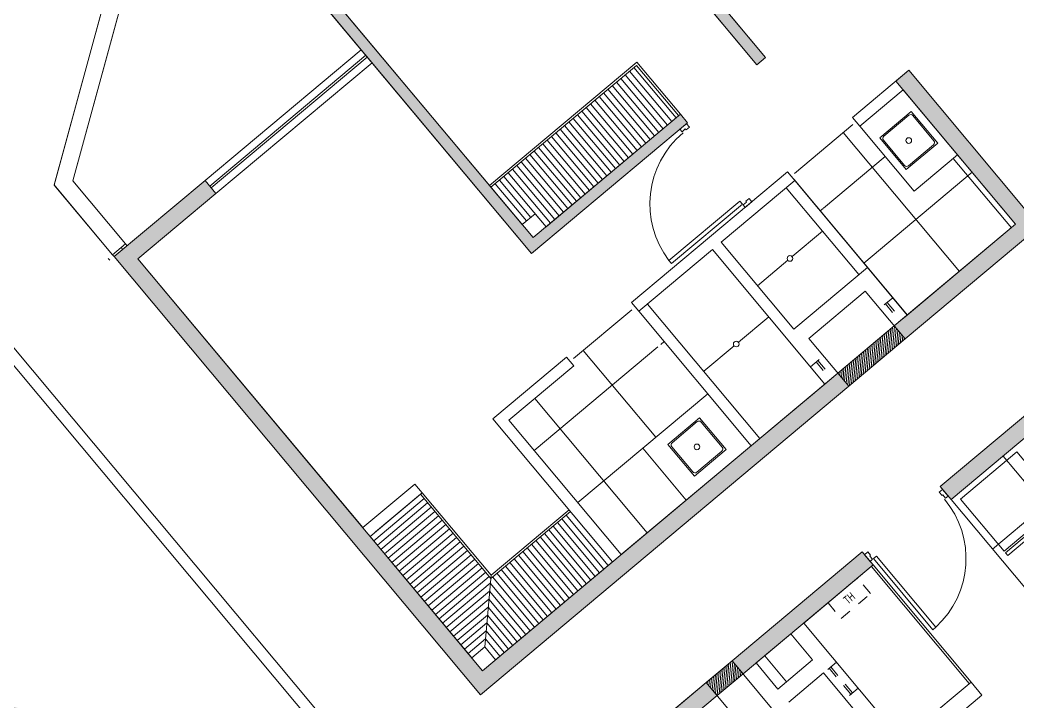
# Model space of a CAD drawing. Header units: millimetres. Extents: x 2471 to 2909, y 1327 to 1568.
# Drawn here: x 2630.37 to 2639.2, y 1352.66 to 1358.69 of the extents above; entities that cross this region are included whole.
import ezdxf
from ezdxf.enums import TextEntityAlignment as Align

# ---------------------------------------------------------------- set-up
doc = ezdxf.new("R2010")
doc.units = ezdxf.units.MM
doc.linetypes.add('HIDDEN', pattern=[0.375, 0.25, -0.125])
doc.linetypes.add('HIDDEN2', pattern=[0.1875, 0.125, -0.0625])
doc.layers.get('0').update_dxf_attribs({"color": 251, "lineweight": 9})
for name, color, linetype, lineweight in [('A-MURO BAJO', 251, 'Continuous', 13), ('A-MUROS', 251, 'Continuous', 13), ('A-PLACAS', 251, 'Continuous', 13), ('A-PROYECCIONES', 251, 'HIDDEN', 13), ('A-PUERTAS', 251, 'Continuous', 13), ('A-SANITARIOS', 251, 'Continuous', 13), ('A-VIDRIOS', 251, 'Continuous', 13), ('A_50_TextoIndicaciones', 251, 'Continuous', 13), ('CLOSET', 251, 'Continuous', 13), ('DLP_EQUIPAMIENTO', 251, 'Continuous', 13), ('HATCH', 251, 'Continuous', 13), ('XREF_PAISAJISMO_200612$0$A-MURO BAJO', 251, 'Continuous', 13)]:
    doc.layers.add(name, color=color, linetype=linetype, lineweight=lineweight)
doc.styles.add('AREAS', font='ARIALN.TTF', dxfattribs={"width": 0.8})

# ---------------------------------------------------------------- blocks, each defined once
blk = doc.blocks.new('A-COMUN_PISO-1')
at = {"layer": 'A-MURO BAJO'}
for p, q in [((-27.9856, 15.9252), (-24.7365, 18.1819)), ((-27.8356, 15.8468), (-24.6509, 18.0587)), ((-27.9856, 15.9252), (-27.9856, 15.12)), ((-27.8356, 15.12), (-27.8356, 15.8468)), ((-27.9856, 15.12), (-27.8356, 15.12))]:
    blk.add_line(p, q, dxfattribs=at)
at = {"layer": 'A-MURO BAJO', "elevation": 0}
for points in [[(-29.1856, 16.7354), (-29.1856, 10.05), (-30.2289, 10.05), (-31.2818, 11.566)], [(-29.2856, 16.666), (-29.2856, 10.15), (-30.1766, 10.15), (-31.1997, 11.623)]]:
    blk.add_lwpolyline(points, dxfattribs=at)
at = {"layer": 'A-MUROS', "color": 4}
for p, q in [((-27.9856, 15.12), (-27.9856, 15.1)), ((-27.8356, 15.12), (-27.8356, 15.1))]:
    blk.add_line(p, q, dxfattribs=at)
blk = doc.blocks.new('A$Cda3111fd')
at = {"layer": 'XREF_PAISAJISMO_200612$0$A-MURO BAJO', "elevation": 0}
blk.add_lwpolyline([(44.8405, 0.0963), (44.7255, 0), (44.2087, 0.6175), (45.6534, 5.9012), (50.632, 10.0678), (52.8155, 9.8739), (52.8454, 9.8989), (52.9416, 9.7839), (52.8641, 9.719), (50.6807, 9.9129), (45.7857, 5.8164), (44.3741, 0.6536)], close=True, dxfattribs=at)
blk = doc.blocks.new('ESTRUCTURAS_PISO-1')
at = {"layer": 'HATCH'}
h = blk.add_hatch(color=256, dxfattribs=at)
h.dxf.hatch_style = 1
h.paths.add_polyline_path([(0.15, 19.45), (0.15, 14.6), (0, 14.6), (0, 19.45)])
h.paths.add_polyline_path([(0.15, 25.95), (-5.75, 25.95), (-5.75, 24.9), (-5.6, 24.9), (-5.6, 25.8), (0, 25.8), (0, 20.55), (-1.4, 20.55), (-1.4, 20.45), (0, 20.45), (0, 19.5), (1.8, 19.5), (1.8, 20.15), (1.7, 20.15), (1.7, 19.65), (0.15, 19.65)])
h.paths.add_polyline_path([(-2.4, 21.4), (-2.3, 21.4), (-2.3, 23.1), (-5.75, 23.1), (-5.75, 21.8), (-5.65, 21.8), (-5.65, 23), (-2.4, 23)], flags=17)
h.paths.add_polyline_path([(-5.75, 20.45), (-2.3, 20.45), (-2.3, 20.6), (-5.75, 20.6)], flags=17)
h.paths.add_polyline_path([(-6.25, 17.5), (-6.25, 17.75), (-5, 17.75), (-5, 17.5)])
h.paths.add_polyline_path([(1.15, 15.1), (1.05, 15.1), (1.05, 13.1), (0.15, 13.1), (0.15, 13.7), (0, 13.7), (0, 13.025), (0, 12.35), (0.15, 12.35), (0.15, 12.95), (1.05, 12.95), (1.05, 10.95), (1.15, 10.95), (1.15, 12.95), (6.4, 12.95), (6.4, 12.6), (6.55, 12.6), (6.55, 13.025), (6.55, 13.45), (6.4, 13.45), (6.4, 13.1), (1.15, 13.1)])
h.paths.add_polyline_path([(0.15, 6.5), (0.15, 11.45), (0, 11.45), (0, 6.6), (-1.45, 6.6), (-1.45, 7.05), (-4.1, 7.05), (-4.1, 6.9), (-1.6, 6.9), (-1.6, 6.45), (0, 6.45), (0, 1.15), (-0.9, 1.15), (-0.9, 1), (0, 1), (0, 0), (4.6, 0), (4.6, 0.15), (0.15, 0.15), (0.15, 6.35), (1.8, 6.35), (1.8, 6.5)])
h.paths.add_polyline_path([(2.7, 5.55), (6.15, 5.55), (6.15, 5.65), (2.7, 5.65)])
h.paths.add_polyline_path([(2.7, 6.45), (2.8, 6.45), (2.8, 8.15), (6.05, 8.15), (6.05, 6.85), (6.15, 6.85), (6.15, 8.25), (2.7, 8.25)])
h.paths.add_polyline_path([(2.8, 3.05), (6.05, 3.05), (6.05, 4.35), (6.15, 4.35), (6.15, 2.9), (2.7, 2.9), (2.7, 4.75), (2.8, 4.75)])
h.paths.add_polyline_path([(-8.4, 9.4), (-8.4, 9.3), (-6.65, 9.3), (-6.65, 8.4), (-7.25, 8.4), (-7.25, 8.25), (-6.5, 8.25), (-6.5, 15.55), (-4, 15.55), (-4, 8.25), (-1.9, 8.25), (-1.9, 8.4), (-3.85, 8.4), (-3.85, 12.1), (-1.2, 12.1), (-1.2, 12.25), (-3.85, 12.25), (-3.85, 13.85), (-1.2, 13.85), (-1.2, 14), (-3.85, 14), (-3.85, 15.7), (-6.65, 15.7), (-6.65, 9.4)])
h.paths.add_polyline_path([(-10.9, 0.4), (-10.75, 0.4), (-10.75, 3.5), (-10.6, 3.5), (-10.6, 0.2), (-10.9, 0.2)])
h.paths.add_polyline_path([(-6.15, 5.25), (-6.3, 5.25), (-6.3, 6.9), (-11.1, 6.9), (-11.1, 7.05), (-4.75, 7.05), (-4.75, 6.9), (-6.15, 6.9)])
h.paths.add_polyline_path([(-12, 6.9), (-12.6, 6.9), (-12.6, 6), (-10.6, 6), (-10.6, 5.9), (-12.6, 5.9), (-12.6, 0.4), (-12.45, 0.4), (-12.45, 0.2), (-12.6, 0.2), (-12.75, 0.2), (-12.75, 6.9), (-14.95, 6.9), (-14.95, 7.05), (-12.6, 7.05), (-12, 7.05)])
h.paths.add_polyline_path([(-6.2, 4.25), (-7.8, 4.25), (-7.8, 0.8), (-6.6, 0.8), (-6.6, 0.7), (-7.9, 0.7), (-7.9, 4.35), (-6.2, 4.35)])
h.paths.add_polyline_path([(-5.3, 4.35), (-5.3, 0.7), (-5.4, 0.7), (-5.4, 4.35)])
h.paths.add_polyline_path([(-2.8, 4.25), (-4.5, 4.25), (-4.5, 4.35), (-2.7, 4.35), (-2.7, 0.7), (-4.1, 0.7), (-4.1, 0.8), (-2.8, 0.8)])
h.paths.add_polyline_path([(-8.1, 14.9), (-8.4, 14.9), (-8.4, 11.8), (-8.25, 11.8), (-8.25, 14.7), (-8.1, 14.7)])
h.paths.add_polyline_path([(-16.3, 11.05), (-14.6, 11.05), (-14.6, 10.95), (-16.4, 10.95), (-16.4, 14.4), (-15, 14.4), (-15, 14.3), (-16.3, 14.3)])
h.paths.add_polyline_path([(-12.8, 10.05), (-12.8, 8.4), (-8.15, 8.4), (-8.15, 8.25), (-14.35, 8.25), (-14.35, 8.4), (-12.95, 8.4), (-12.95, 10.05)])
h.paths.add_polyline_path([(-13.7, 10.95), (-13.7, 14.4), (-13.8, 14.4), (-13.8, 10.95)])
h.paths.add_polyline_path([(-19.1, 8.4), (-19.1, 13.15), (-18.2, 13.15), (-18.2, 13.3), (-19.25, 13.3), (-19.25, 8.25), (-15, 8.25), (-15, 8.4)])
h.paths.add_polyline_path([(-11.2, 11.05), (-11.2, 14.3), (-12.45, 14.3), (-12.45, 14.4), (-11.1, 14.4), (-11.1, 10.95), (-12.9, 10.95), (-12.9, 11.05)])
h.paths.add_polyline_path([(-19.1, 0.85), (-17.8, 0.85), (-17.8, 0.7), (-19.25, 0.7), (-19.25, 7.05), (-17.65, 7.05), (-17.65, 6.9), (-19.1, 6.9), (-19.1, 4.6), (-16.9, 4.6), (-16.9, 4.5), (-19.1, 4.5)])
h.paths.add_polyline_path([(-16, 0.7), (-15.85, 0.7), (-15.85, 4.5), (-16, 4.5)])
h.paths.add_polyline_path([(-23.7117, 4.695), (-26.8328, 2.5272), (-26.7757, 2.4451), (-23.6547, 4.6128)])
h.paths.add_polyline_path([(-26.5244, 11.8122), (-27.6653, 13.4548), (-27.5421, 13.5404), (-26.4012, 11.8978), (-25.7851, 12.3256), (-25.3573, 11.7096), (-25.4805, 11.6241), (-25.8228, 12.1169), (-26.562, 11.6034), (-25.4211, 9.9608), (-25.5032, 9.9037), (-26.6441, 11.5464), (-30.8739, 8.6085), (-30.6743, 8.321), (-30.7975, 8.2355), (-31.2824, 8.9336), (-31.1592, 9.0192), (-30.9595, 8.7317)])
h.paths.add_polyline_path([(-22.35, 2.3), (-22.95, 2.3), (-22.95, 2.3712), (-23.7733, 3.5565), (-23.1983, 3.9558), (-23.1413, 3.8737), (-23.6341, 3.5314), (-22.8483, 2.4), (-22.25, 2.4), (-22.25, 0.2), (-22.95, 0.2), (-22.95, 0.3), (-22.35, 0.3)])
h.paths.add_polyline_path([(-25.968, 1.5451), (-26.0912, 1.4595), (-25.2164, 0.2), (-24.15, 0.2), (-24.15, 0.35), (-25.1379, 0.35)])
h.paths.add_polyline_path([(-24.2502, 5.295), (-25.22, 6.6912), (-28.1768, 4.6376), (-27.4352, 3.5699), (-27.5173, 3.5128), (-28.316, 4.6627), (-25.1949, 6.8304), (-24.1681, 5.352)])
h.paths.add_polyline_path([(-19.4, 0.7), (-20.45, 0.7), (-20.45, 0.85), (-19.55, 0.85), (-19.55, 6.9), (-20.8, 6.9), (-20.8, 7.05), (-19.4, 7.05)])
h.paths.add_polyline_path([(-24.9671, 10.8849), (-23.1416, 8.2566), (-24.4558, 7.3438), (-24.3987, 7.2617), (-23.2488, 8.0604), (-22.4428, 6.9), (-21.2, 6.9), (-21.2, 7.05), (-22.3644, 7.05), (-23.0971, 8.1049), (-22.9328, 8.219), (-24.8439, 10.9704)])
h.paths.add_polyline_path([(-29.6365, 12.0857), (-29.5509, 11.9625), (-32.0149, 10.2512), (-31.9293, 10.128), (-32.1346, 9.9854), (-32.3058, 10.2318)])
h.paths.add_polyline_path([(-36.7796, 20.0913), (-32.9194, 22.7724), (-33.0049, 22.8956), (-36.9884, 20.1289), (-36.3894, 19.2665), (-36.2662, 19.3521)])
h.paths.add_polyline_path([(-33.4575, 18.9895), (-32.4877, 17.5933), (-32.4056, 17.6503), (-33.4324, 19.1287), (-36.4303, 17.0465), (-35.6316, 15.8967), (-35.5495, 15.9537), (-36.2911, 17.0214)])
h.paths.add_polyline_path([(-31.9492, 16.9933), (-34.9471, 14.9111), (-34.89, 14.8289), (-31.8922, 16.9111)])
h.paths.add_polyline_path([(-33.4103, 12.8737), (-34.1233, 13.9004), (-34.2055, 13.8434), (-33.4354, 12.7346), (-30.4375, 14.8167), (-31.4358, 16.2541), (-31.518, 16.197), (-30.5767, 14.8418)])
h.paths.add_polyline_path([(-26.3945, 13.7287), (-26.5177, 13.6432), (-29.2559, 17.5855), (-29.1327, 17.6711)])
h.paths.add_polyline_path([(6.4, 14.95), (3.55, 14.95), (3.55, 15.1), (6.65, 15.1), (6.65, 14.8), (6.4, 14.8)])
h.paths.add_polyline_path([(2.7, 20.4), (6.15, 20.4), (6.15, 20.5), (2.7, 20.5)])
h.paths.add_polyline_path([(6.15, 17.8), (6.15, 19.2), (6.05, 19.2), (6.05, 17.9), (2.8, 17.9), (2.8, 19.6), (2.7, 19.6), (2.7, 17.8)])
h.paths.add_polyline_path([(5.05, 25.95), (0.2, 25.95), (0.2, 25.8), (4.9, 25.8), (4.9, 24.9), (5.05, 24.9)])
h.paths.add_polyline_path([(2.7, 23.1), (2.7, 21.3), (2.8, 21.3), (2.8, 23), (6.05, 23), (6.05, 21.7), (6.15, 21.7), (6.15, 23.1)])
h.paths.add_polyline_path([(-23.7523, 12.6418), (-22.0124, 10.1367), (-22.5463, 9.7659), (-22.6318, 9.8892), (-22.2212, 10.1744), (-23.8755, 12.5562), (-24.2862, 12.271), (-25.7123, 14.3243), (-25.5891, 14.4099), (-24.2485, 12.4797), (-23.2219, 13.1928), (-24.5054, 15.0408), (-24.9161, 14.7556), (-24.9731, 14.8377), (-24.4393, 15.2085), (-23.0987, 13.2784), (-18.7867, 16.2733), (-18.8723, 16.3965), (-18.708, 16.5106), (-18.5369, 16.2642)])
h.paths.add_polyline_path([(-20.0417, 18.0802), (-19.9562, 17.957), (-19.7919, 18.0711), (-19.963, 18.3175), (-22.4681, 16.5776), (-22.3825, 16.4544)])
h.paths.add_polyline_path([(-29.1612, 17.7122), (-30.6396, 16.6853), (-30.7252, 16.8085), (-29.37, 17.7498), (-32.9639, 22.9242), (-27.5431, 26.6892), (-26.8015, 25.6215), (-26.9247, 25.5359), (-27.5807, 26.4804), (-32.7551, 22.8865), (-29.8457, 18.6978), (-28.4906, 19.639), (-28.4335, 19.5569), (-29.7887, 18.6156)])
h.paths.add_polyline_path([(-27.4947, 19.7828), (-27.4376, 19.7007), (-24.5219, 21.7258), (-24.579, 21.808)])
h.paths.add_polyline_path([(-27.8689, 20.4969), (-27.951, 20.4399), (-28.9779, 21.9183), (-25.7747, 24.1431), (-25.7176, 24.0609), (-26.0051, 23.8613), (-25.2635, 22.7936), (-25.3456, 22.7365), (-26.0872, 23.8042), (-28.8387, 21.8932)])
h.paths.add_polyline_path([(-26.9812, 19.0436), (-26.0115, 17.6474), (-23.0958, 19.6725), (-23.8374, 20.7402), (-23.9195, 20.6832), (-23.2349, 19.6976), (-25.9864, 17.7866), (-26.8991, 19.1007)])
h.paths.add_polyline_path([(6.4, 11.25), (6.4, 11.1), (3.55, 11.1), (3.55, 10.95), (6.65, 10.95), (6.65, 11.25)])
edge = h.paths.add_edge_path()
edge.add_line((-29.9383, 6.8232), (-27.4744, 8.5346))
edge.add_line((-27.4744, 8.5346), (-27.5599, 8.6578))
edge.add_line((-27.5599, 8.6578), (-29.8186, 7.089))
edge.add_line((-29.8186, 7.089), (-29.9041, 7.2122))
edge.add_line((-29.9041, 7.2122), (-30.1095, 7.0696))
edge.add_line((-30.1095, 7.0696), (-29.9383, 6.8232))
edge = h.paths.add_edge_path(flags=17)
edge.add_line((-6.65, 15.7), (-6.25, 15.7))
h.paths.add_polyline_path([(-1.45, 15.4), (-1.45, 16.25), (-1.2, 16.25), (-1.2, 15.4)])
h.paths.add_polyline_path([(-2.6, 17.5), (-2.6, 17.75), (-1.5, 17.75), (-1.5, 17.5)])
h.paths.add_polyline_path([(-17.35, 7.05), (-15.85, 7.05), (-15.85, 6.9), (-17.35, 6.9)])
at = {"layer": 'A-PLACAS', "elevation": 0}
for points in [[(-16.3, 11.05), (-14.6, 11.05), (-14.6, 10.95), (-16.4, 10.95), (-16.4, 14.4), (-15, 14.4), (-15, 14.3), (-16.3, 14.3)], [(-13.7, 10.95), (-13.7, 14.4), (-13.8, 14.4), (-13.8, 10.95)], [(-19.1, 8.4), (-19.1, 13.15), (-18.2, 13.15), (-18.2, 13.3), (-19.25, 13.3), (-19.25, 8.25), (-15, 8.25), (-15, 8.4)], [(-12.8, 10.05), (-12.8, 8.4), (-8.15, 8.4), (-8.15, 8.25), (-14.35, 8.25), (-14.35, 8.4), (-12.95, 8.4), (-12.95, 10.05)], [(-17.35, 7.05), (-15.85, 7.05), (-15.85, 6.9), (-17.35, 6.9)], [(-12, 6.9), (-12.6, 6.9), (-12.6, 6), (-10.6, 6), (-10.6, 5.9), (-12.6, 5.9), (-12.6, 0.4), (-12.45, 0.4), (-12.45, 0.2), (-12.6, 0.2), (-12.75, 0.2), (-12.75, 6.9), (-14.95, 6.9), (-14.95, 7.05), (-12.6, 7.05), (-12.6, 7.05), (-12, 7.05)]]:
    blk.add_lwpolyline(points, close=True, dxfattribs=at)
at = {"layer": 'A-PLACAS'}
blk.add_lwpolyline([(-19.1, 0.85), (-17.8, 0.85), (-17.8, 0.7), (-19.25, 0.7), (-19.25, 7.05), (-17.65, 7.05), (-17.65, 6.9), (-19.1, 6.9), (-19.1, 4.6), (-16.9, 4.6), (-16.9, 4.5), (-19.1, 4.5)], close=True, dxfattribs=at)
blk = doc.blocks.new('REFRI')
at = {"layer": 'DLP_EQUIPAMIENTO'}
for points in [[(-0.325, 0), (-0.325, -0.6), (0.325, -0.6), (0.325, 0)], [(-0.325, -0.62), (-0.325, -0.65), (0.325, -0.65), (0.325, -0.62)]]:
    blk.add_lwpolyline(points, close=True, dxfattribs=at)
blk = doc.blocks.new('P-90 MARCO 3.5x1.5')
at = {"layer": 'A-PUERTAS'}
for p, q in [((0.038, 0.0762), (0.038, 0.8962)), ((0.038, 0.8962), (0.073, 0.8962)), ((0.073, 0.8962), (0.073, 0.0762)), ((0.038, 0.0762), (0.073, 0.0762))]:
    blk.add_line(p, q, dxfattribs=at)
at = {"layer": 'A-PUERTAS', "linetype": 'Continuous'}
for p, q in [((0, 0), (0, 0.0762)), ((0, 0.0762), (0.028, 0.0762)), ((0.028, 0.0762), (0.028, 0.0382)), ((0.028, 0.0382), (0.038, 0.0382)), ((0.038, 0.0382), (0.038, 0)), ((0.862, 0.0382), (0.862, 0)), ((0.872, 0.0382), (0.862, 0.0382)), ((0.9, 0.0762), (0.872, 0.0762)), ((0.872, 0.0762), (0.872, 0.0382)), ((0.9, 0), (0.9, 0.0762)), ((0, 0), (0.038, 0)), ((0.9, 0), (0.862, 0))]:
    blk.add_line(p, q, dxfattribs=at)
at = {"layer": 'A-PUERTAS', "color": 7, "linetype": 'Continuous'}
blk.add_arc((0.038, 0.0762), 0.82, 0, 87.55371, dxfattribs=at)
blk = doc.blocks.new('TERMA_SOLE-10L')
at = {"layer": 'DLP_EQUIPAMIENTO', "color": 2, "linetype": 'HIDDEN2', "ltscale": 0.3}
blk.add_lwpolyline([(-0.17, 0), (-0.17, -0.18), (0.17, -0.18), (0.17, 0)], close=True, dxfattribs=at)
at = {"layer": 'A_50_TextoIndicaciones', "style": 'AREAS', "width": 0.8}
blk.add_text('TH', height=0.07528, dxfattribs=at).set_placement((0, -0.09, 0), align=Align.MIDDLE_CENTER)
blk = doc.blocks.new('A$C443818C8')
at = {"layer": 'A-PUERTAS'}
for p, q in [((0.038, 0.0762), (0.038, 0.8962)), ((0.038, 0.8962), (0.073, 0.8962)), ((0.073, 0.8962), (0.073, 0.0762)), ((0.038, 0.0762), (0.073, 0.0762))]:
    blk.add_line(p, q, dxfattribs=at)
at = {"layer": 'A-PUERTAS', "linetype": 'Continuous'}
for p, q in [((0, 0), (0, 0.0762)), ((0, 0.0762), (0.028, 0.0762)), ((0.028, 0.0762), (0.028, 0.0382)), ((0.028, 0.0382), (0.038, 0.0382)), ((0.038, 0.0382), (0.038, 0)), ((0.862, 0.0382), (0.862, 0)), ((0.872, 0.0382), (0.862, 0.0382)), ((0.9, 0.0762), (0.872, 0.0762)), ((0.872, 0.0762), (0.872, 0.0382)), ((0.9, 0), (0.9, 0.0762)), ((0, 0), (0.038, 0)), ((0.9, 0), (0.862, 0))]:
    blk.add_line(p, q, dxfattribs=at)
at = {"layer": 'A-PUERTAS', "color": 7, "linetype": 'Continuous'}
blk.add_arc((0.038, 0.0762), 0.82, 0, 87.55371, dxfattribs=at)
blk = doc.blocks.new('BOWL-ITALGRIF_VARADERO')
blk.add_lwpolyline([(0.1825, 0.1825), (-0.1825, 0.1825), (-0.1825, -0.1825), (0.1825, -0.1825)], close=True)
blk.add_lwpolyline([(0.145, 0.17), (-0.145, 0.17, 0.414214), (-0.17, 0.145), (-0.17, -0.145, 0.414214), (-0.145, -0.17), (0.145, -0.17, 0.414214), (0.17, -0.145), (0.17, 0.145, 0.414214)], format="xyb", close=True)
blk.add_circle((0, 0), 0.025)

msp = doc.modelspace()

# ---------------------------------------------------------------- hatches: boundary and pattern name
at = {"layer": 'HATCH'}
h = msp.add_hatch(dxfattribs=at)
h.set_pattern_fill('_USER', color=256, scale=0.05, angle=129.92554, pattern_type=0)
h.set_pattern_definition([(129.9255, (2634.520655, 1357.227256), (-0.038344, -0.0320896), [])])
h.paths.add_polyline_path([(2634.8095, 1356.8821), (2634.9245, 1356.9784), (2635.0208, 1356.8634), (2636.1941, 1357.8453), (2635.8218, 1358.2901), (2634.5335, 1357.2119)])
h = msp.add_hatch(dxfattribs=at)
h.set_pattern_fill('_USER', color=256, scale=0.6, angle=129.92554, double=1, pattern_type=0)
h.set_pattern_definition([(129.926, (2638.2169, 1356.08265), (-0.46013, -0.38507), []), (219.926, (2638.2169, 1356.08265), (0.38507, -0.46013), [])])
h.paths.add_polyline_path([(2637.2542, 1357.233), (2637.2145, 1357.2804), (2637.2398, 1357.3016), (2637.6921, 1356.7689), (2637.719, 1356.7914), (2637.2705, 1357.3273), (2637.236, 1357.2984), (2637.2116, 1357.3275), (2637.2193, 1357.334), (2637.7438, 1357.773), (2637.7682, 1357.7438), (2637.7897, 1357.7618), (2638.2787, 1357.1775), (2638.6621, 1357.4984), (2639.1755, 1356.8849), (2638.2169, 1356.0826)])
h.paths.add_polyline_path([(2637.719, 1356.7914), (2637.6921, 1356.7689), (2637.2436, 1357.3048), (2637.2705, 1357.3273)], flags=17)
h = msp.add_hatch(dxfattribs=at)
h.set_pattern_fill('_USER', color=256, scale=0.6, angle=129.92554, double=1, pattern_type=0)
h.set_pattern_definition([(129.926, (2636.83654, 1354.9274), (-0.46013, -0.38507), []), (219.926, (2636.83654, 1354.9274), (0.38507, -0.46013), [])])
h.paths.add_polyline_path([(2634.6914, 1355.1534), (2635.6862, 1353.9647), (2636.2614, 1354.4461), (2635.8763, 1354.9062), (2636.4515, 1355.3876), (2635.8739, 1356.0777), (2635.8341, 1356.1252), (2635.8127, 1356.1072), (2635.7883, 1356.1364), (2635.7806, 1356.13), (2635.2637, 1355.6974), (2635.2561, 1355.691), (2635.2804, 1355.6618), (2635.259, 1355.6439), (2635.2666, 1355.6347)])
h.paths.add_polyline_path([(2635.7781, 1356.0784), (2635.805, 1356.1008), (2636.2374, 1355.5841), (2636.2106, 1355.5616)], flags=16)
h = msp.add_hatch(dxfattribs=at)
h.set_pattern_fill('ANSI31', color=256, scale=0.005, angle=219.92554)
h.set_pattern_definition([(264.92553827, (-753.694187, -2457.803511), (0.01581277935, -0.00140414892), [])])
h.paths.add_polyline_path([(2638.1982, 1355.8713), (2637.6997, 1355.4542), (2637.6034, 1355.5692), (2638.1019, 1355.9864)])
h = msp.add_hatch(dxfattribs=at)
h.set_pattern_fill('_USER', color=256, scale=0.6, angle=39.92554, double=1, pattern_type=0)
h.set_pattern_definition([(39.926, (2638.5852, 1354.474), (-0.38507, 0.46013), []), (129.926, (2638.5852, 1354.474), (-0.46013, -0.38507), [])])
h.paths.add_polyline_path([(2639.6762, 1353.1703), (2640.8649, 1354.1651), (2640.1782, 1354.9856), (2639.603, 1354.5043), (2639.218, 1354.9644), (2638.6045, 1354.451)])
h = msp.add_hatch(dxfattribs=at)
h.set_pattern_fill('_USER', color=256, scale=0.05, angle=39.92554, pattern_type=0)
h.set_pattern_definition([(39.9255, (2634.47798, 1353.14917), (-0.0320896, 0.038344), [])])
h.paths.add_polyline_path([(2634.363, 1353.0529), (2634.478, 1353.1492), (2634.5318, 1353.7549), (2633.9092, 1354.4988), (2633.4644, 1354.1265)])
h = msp.add_hatch(dxfattribs=at)
h.set_pattern_fill('_USER', color=256, scale=0.05, angle=129.92554, pattern_type=0)
h.set_pattern_definition([(129.9255, (2634.47798, 1353.14917), (-0.038344, -0.0320896), [])])
h.paths.add_polyline_path([(2634.478, 1353.1492), (2634.5743, 1353.0341), (2635.6095, 1353.9006), (2635.2373, 1354.3453), (2634.5318, 1353.7549)])
h = msp.add_hatch(dxfattribs=at)
h.set_pattern_fill('ANSI31', color=256, scale=0.005, angle=39.92554)
h.set_pattern_definition([(84.92553827, (-1098.120332, -3088.277213), (-0.01581277935, 0.00140414892), [])])
h.paths.add_polyline_path([(2636.4376, 1352.8332), (2636.5339, 1352.7182), (2636.7639, 1352.9107), (2636.6677, 1353.0257)])

# ---------------------------------------------------------------- linework, layer by layer
for p, q in [((2637.4664, 1356.8237, 0), (2637.198, 1356.5991, 0)), ((2637.1596, 1356.567, 0), (2636.8912, 1356.3423, 0)), ((2636.991, 1356.0673, 0), (2636.7226, 1355.8427, 0)), ((2636.6843, 1355.8106, 0), (2636.4158, 1355.5859, 0))]:
    msp.add_line(p, q)
for centre in [(2637.1788, 1356.583, 0), (2636.7034, 1355.8266, 0)]:
    msp.add_circle(centre, 0.025)
at = {"layer": 'A-MURO BAJO'}
for p, q in [((2633.385, 1358.4284, 0), (2632.0046, 1357.2732, 0)), ((2633.4813, 1358.3134, 0), (2632.1009, 1357.1582, 0))]:
    msp.add_line(p, q, dxfattribs=at)
at = {"layer": 'A-MURO BAJO', "color": 4}
for p, q in [((2637.7873, 1356.4403, 0), (2637.1455, 1357.2071, 0)), ((2637.8639, 1356.5044, 0), (2637.2222, 1357.2713, 0)), ((2636.9132, 1354.9916, 0), (2635.9185, 1356.1803, 0)), ((2636.8365, 1354.9274, 0), (2635.8418, 1356.1161, 0))]:
    msp.add_line(p, q, dxfattribs=at)
at = {"layer": 'A-MURO BAJO', "elevation": 0}
for points in [[(2638.6621, 1357.4984), (2638.2787, 1357.1775), (2637.7973, 1357.7527)], [(2636.2614, 1354.4461), (2635.8763, 1354.9062), (2636.4515, 1355.3876), (2636.8365, 1354.9274)]]:
    msp.add_lwpolyline(points, dxfattribs=at)
at = {"layer": 'A-MUROS'}
for p, q in [((2636.9638, 1358.3591, 0), (2634.7496, 1361.0048, 0)), ((2636.8871, 1358.2949, 0), (2634.6729, 1360.9406, 0)), ((2634.8932, 1356.6263, 0), (2632.679, 1359.272, 0)), ((2634.8095, 1356.8821, 0), (2632.8199, 1359.2595, 0)), ((2636.9638, 1358.3591, 0), (2636.8871, 1358.2949, 0)), ((2638.2316, 1358.2465, 0), (2637.7331, 1357.8293, 0)), ((2639.2906, 1356.9812, 0), (2638.2316, 1358.2465, 0)), ((2638.1807, 1358.0736, 0), (2637.7973, 1357.7527, 0)), ((2639.1755, 1356.8849, 0), (2638.1807, 1358.0736, 0)), ((2636.2094, 1357.8582, 0), (2635.0208, 1356.8634, 0)), ((2636.2736, 1357.7815, 0), (2636.2094, 1357.8582, 0)), ((2637.7973, 1357.7527, 0), (2637.7331, 1357.8293, 0)), ((2636.2736, 1357.7815, 0), (2634.8932, 1356.6263, 0)), ((2637.158, 1357.348, 0), (2635.7776, 1356.1928, 0)), ((2637.2222, 1357.2713, 0), (2637.158, 1357.348, 0)), ((2632.0046, 1357.2732, 0), (2631.1994, 1356.5993, 0)), ((2632.1009, 1357.1582, 0), (2632.0046, 1357.2732, 0)), ((2637.2222, 1357.2713, 0), (2636.5703, 1356.7258, 0)), ((2632.1009, 1357.1582, 0), (2631.4107, 1356.5805, 0)), ((2634.9245, 1356.9784, 0), (2634.8095, 1356.8821, 0)), ((2635.0208, 1356.8634, 0), (2634.9245, 1356.9784, 0)), ((2639.1755, 1356.8849, 0), (2638.2169, 1356.0826, 0)), ((2637.2121, 1355.9589, 0), (2636.5703, 1356.7258, 0)), ((2634.4405, 1352.7266, 0), (2631.1994, 1356.5993, 0)), ((2633.4003, 1354.2032, 0), (2631.4107, 1356.5805, 0)), ((2636.4936, 1356.6616, 0), (2635.8418, 1356.1161, 0)), ((2637.4884, 1355.4729, 0), (2636.4936, 1356.6616, 0)), ((2637.8639, 1356.5044, 0), (2637.2121, 1355.9589, 0)), ((2638.2169, 1356.0826, 0), (2637.8639, 1356.5044, 0)), ((2637.8452, 1356.2931, 0), (2637.3467, 1355.876, 0)), ((2638.1982, 1355.8713, 0), (2637.8452, 1356.2931, 0)), ((2635.8418, 1356.1161, 0), (2635.7776, 1356.1928, 0)), ((2637.6997, 1355.4542, 0), (2637.3467, 1355.876, 0)), ((2635.2024, 1355.7114, 0), (2634.5506, 1355.1659, 0)), ((2635.2666, 1355.6347, 0), (2635.2024, 1355.7114, 0)), ((2635.2666, 1355.6347, 0), (2634.6914, 1355.1534, 0)), ((2637.6997, 1355.4542, 0), (2634.4405, 1352.7266, 0)), ((2637.4884, 1355.4729, 0), (2635.6862, 1353.9647, 0)), ((2635.6095, 1353.9006, 0), (2634.5506, 1355.1659, 0)), ((2635.6862, 1353.9647, 0), (2634.6914, 1355.1534, 0)), ((2633.8604, 1354.5883, 0), (2633.4003, 1354.2032, 0)), ((2633.9246, 1354.5116, 0), (2633.8604, 1354.5883, 0)), ((2633.9246, 1354.5116, 0), (2633.4644, 1354.1265, 0)), ((2634.363, 1353.0529, 0), (2633.4644, 1354.1265, 0)), ((2637.818, 1353.9884, 0), (2636.6677, 1353.0257, 0)), ((2637.9143, 1353.8734, 0), (2637.818, 1353.9884, 0)), ((2635.6095, 1353.9006, 0), (2634.5743, 1353.0341, 0)), ((2637.9143, 1353.8734, 0), (2637.3008, 1353.3599, 0)), ((2638.1672, 1352.3247, 0), (2637.3008, 1353.3599, 0)), ((2637.1857, 1353.2637, 0), (2636.879, 1353.007, 0)), ((2637.3783, 1353.0336, 0), (2637.1857, 1353.2637, 0)), ((2634.478, 1353.1492, 0), (2634.363, 1353.0529, 0)), ((2634.5743, 1353.0341, 0), (2634.478, 1353.1492, 0)), ((2637.6304, 1351.8754, 0), (2636.6677, 1353.0257, 0)), ((2636.879, 1353.007, 0), (2637.0715, 1352.7769, 0)), ((2637.3783, 1353.0336, 0), (2637.0715, 1352.7769, 0)), ((2637.4745, 1352.9186, 0), (2637.1678, 1352.6619, 0)), ((2638.0521, 1352.2284, 0), (2637.4745, 1352.9186, 0)), ((2636.4376, 1352.8332, 0), (2635.2106, 1351.8063, 0)), ((2637.4003, 1351.6829, 0), (2636.4376, 1352.8332, 0)), ((2638.1672, 1352.3247, 0), (2638.7807, 1352.8381, 0)), ((2638.7807, 1352.8381, 0), (2638.8769, 1352.7231, 0)), ((2637.3815, 1351.4716, 0), (2638.8769, 1352.7231, 0))]:
    msp.add_line(p, q, dxfattribs=at)
at = {"layer": 'A-MUROS', "color": 4}
for p, q in [((2631.2633, 1356.6788, 0), (2631.2761, 1356.6635, 0)), ((2631.1482, 1356.5826, 0), (2631.1611, 1356.5672, 0)), ((2636.9557, 1353.0711, 0), (2637.1482, 1352.8411, 0))]:
    msp.add_line(p, q, dxfattribs=at)
at = {"layer": 'A-MUROS', "elevation": 0}
for points in [[(2639.2906, 1356.9812), (2642.8565, 1359.9655), (2642.9528, 1359.8505), (2638.1982, 1355.8713)], [(2640.3104, 1356.0742), (2640.3104, 1356.0742), (2638.5082, 1354.566), (2638.6045, 1354.451), (2640.2916, 1355.8629), (2644.5916, 1350.7248), (2644.7066, 1350.8211)]]:
    msp.add_lwpolyline(points, dxfattribs=at)
at = {"layer": 'A-MUROS', "color": 3, "elevation": 0}
for points in [[(2638.1982, 1355.8713), (2637.6997, 1355.4542), (2637.6034, 1355.5692), (2638.1019, 1355.9864)], [(2636.4376, 1352.8332), (2636.5339, 1352.7182), (2636.7639, 1352.9107), (2636.6677, 1353.0257)]]:
    msp.add_lwpolyline(points, close=True, dxfattribs=at)
at = {"layer": 'A-PROYECCIONES', "ltscale": 0.25}
for p, q in [((2638.0886, 1356.236, 0), (2637.9735, 1356.1398, 0)), ((2638.0234, 1356.1815, 0), (2638.1517, 1356.0281, 0)), ((2638.0387, 1356.1943, 0), (2638.1671, 1356.0409, 0)), ((2638.2169, 1356.0826, 0), (2638.1019, 1355.9864, 0)), ((2637.36, 1355.6263, 0), (2637.4751, 1355.7226, 0)), ((2637.4099, 1355.668, 0), (2637.5382, 1355.5147, 0)), ((2637.4252, 1355.6809, 0), (2637.5536, 1355.5275, 0)), ((2637.4884, 1355.4729, 0), (2637.6034, 1355.5692, 0)), ((2637.5896, 1353.0148, 0), (2637.4745, 1352.9186, 0)), ((2637.7169, 1352.7302, 0), (2637.5244, 1352.9603, 0)), ((2637.7323, 1352.7431, 0), (2637.5397, 1352.9731, 0)), ((2637.7821, 1352.7848, 0), (2637.6671, 1352.6885, 0))]:
    msp.add_line(p, q, dxfattribs=at)
at = {"layer": 'A-VIDRIOS'}
for p, q in [((2633.4267, 1358.3786, 0), (2632.0463, 1357.2233, 0)), ((2633.4396, 1358.3632, 0), (2632.0592, 1357.208, 0))]:
    msp.add_line(p, q, dxfattribs=at)
at = {"layer": 'CLOSET'}
for p, q in [((2637.8989, 1353.8605, 0), (2638.7653, 1352.8253, 0)), ((2637.9143, 1353.8734, 0), (2638.7807, 1352.8381, 0)), ((2634.5343, 1353.7831, 0), (2634.478, 1353.1492, 0))]:
    msp.add_line(p, q, dxfattribs=at)
at = {"layer": 'CLOSET', "elevation": 0}
for points in [[(2636.2094, 1357.8582), (2635.8244, 1358.3183), (2634.5207, 1357.2273)], [(2636.1941, 1357.8453), (2635.8218, 1358.2901), (2634.5335, 1357.2119)], [(2635.2373, 1354.3453), (2634.5318, 1353.7549), (2633.9092, 1354.4988)], [(2635.2245, 1354.3607), (2634.5343, 1353.7831), (2633.9246, 1354.5116)]]:
    msp.add_lwpolyline(points, dxfattribs=at)
at = {"layer": 'HATCH'}
for p, q in [((2637.2193, 1357.334, 0), (2637.7361, 1357.7665, 0)), ((2635.2637, 1355.6974, 0), (2635.7806, 1356.13, 0)), ((2639.6762, 1353.1703, 0), (2638.6045, 1354.451, 0))]:
    msp.add_line(p, q, dxfattribs=at)

# ---------------------------------------------------------------- block references
msp.add_blockref('A$Cda3111fd', (2586.4606, 1356.6149, 0))
for name, p, rotation in [('ESTRUCTURAS_PISO-1', (2654.4977, 1358.7543, 0), 39.92553829717861), ('A-COMUN_PISO-1', (2662.352, 1362.9804, 0), 39.92555066629239), ('TERMA_SOLE-10L', (2637.6459, 1353.6487, 0), 39.92553827205749)]:
    msp.add_blockref(name, p, dxfattribs=dict(rotation=rotation))
at = {"xscale": -1, "rotation": 219.9255382720575}
msp.add_blockref('P-90 MARCO 3.5x1.5', (2637.8385, 1353.9639, 0), dxfattribs=at)
at = {"layer": 'A-PUERTAS', "linetype": 'Continuous', "rotation": 129.9255382720575}
msp.add_blockref('A$C443818C8', (2636.8421, 1357.0836, 0), dxfattribs=at)
at = {"layer": 'A-SANITARIOS'}
for p, rotation in [((2638.2297, 1357.6255, 0), 129.9255382720575), ((2636.3564, 1354.9168, 0), 39.92553827205749)]:
    msp.add_blockref('BOWL-ITALGRIF_VARADERO', p, dxfattribs=dict(at, rotation=rotation))
at = {"layer": 'DLP_EQUIPAMIENTO', "rotation": 39.92553827205749}
msp.add_blockref('REFRI', (2638.9379, 1354.6649, 0), dxfattribs=at)

doc.saveas('drawing.dxf')
